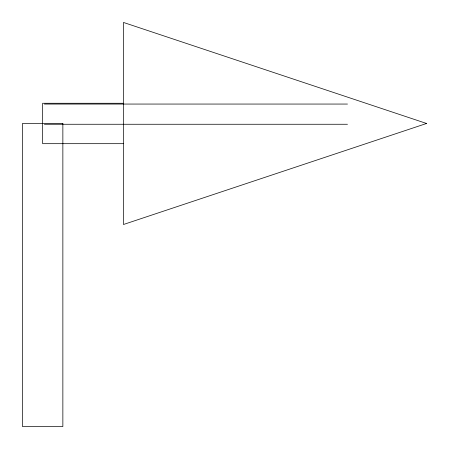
<?xml version="1.0" encoding="UTF-8"?>
<svg xmlns="http://www.w3.org/2000/svg" width="449" height="449" viewBox="0 0 449 449"><rect width="100%" height="100%" fill="white"/><g stroke="black" fill="none" stroke-linecap="round" stroke-linejoin="round"><path stroke-width="0.67" d="M123.475 103.27L42.655 103.27L42.655 143.68L123.475 143.68M44.4 104.056L347.475 104.056M44.4 124.261L347.475 124.261M426.55 123.475L123.475 224.5L123.475 22.45L426.55 123.475M62.86 123.475L22.45 123.475L22.45 426.55L62.86 426.55L62.86 123.475"/></g></svg>
